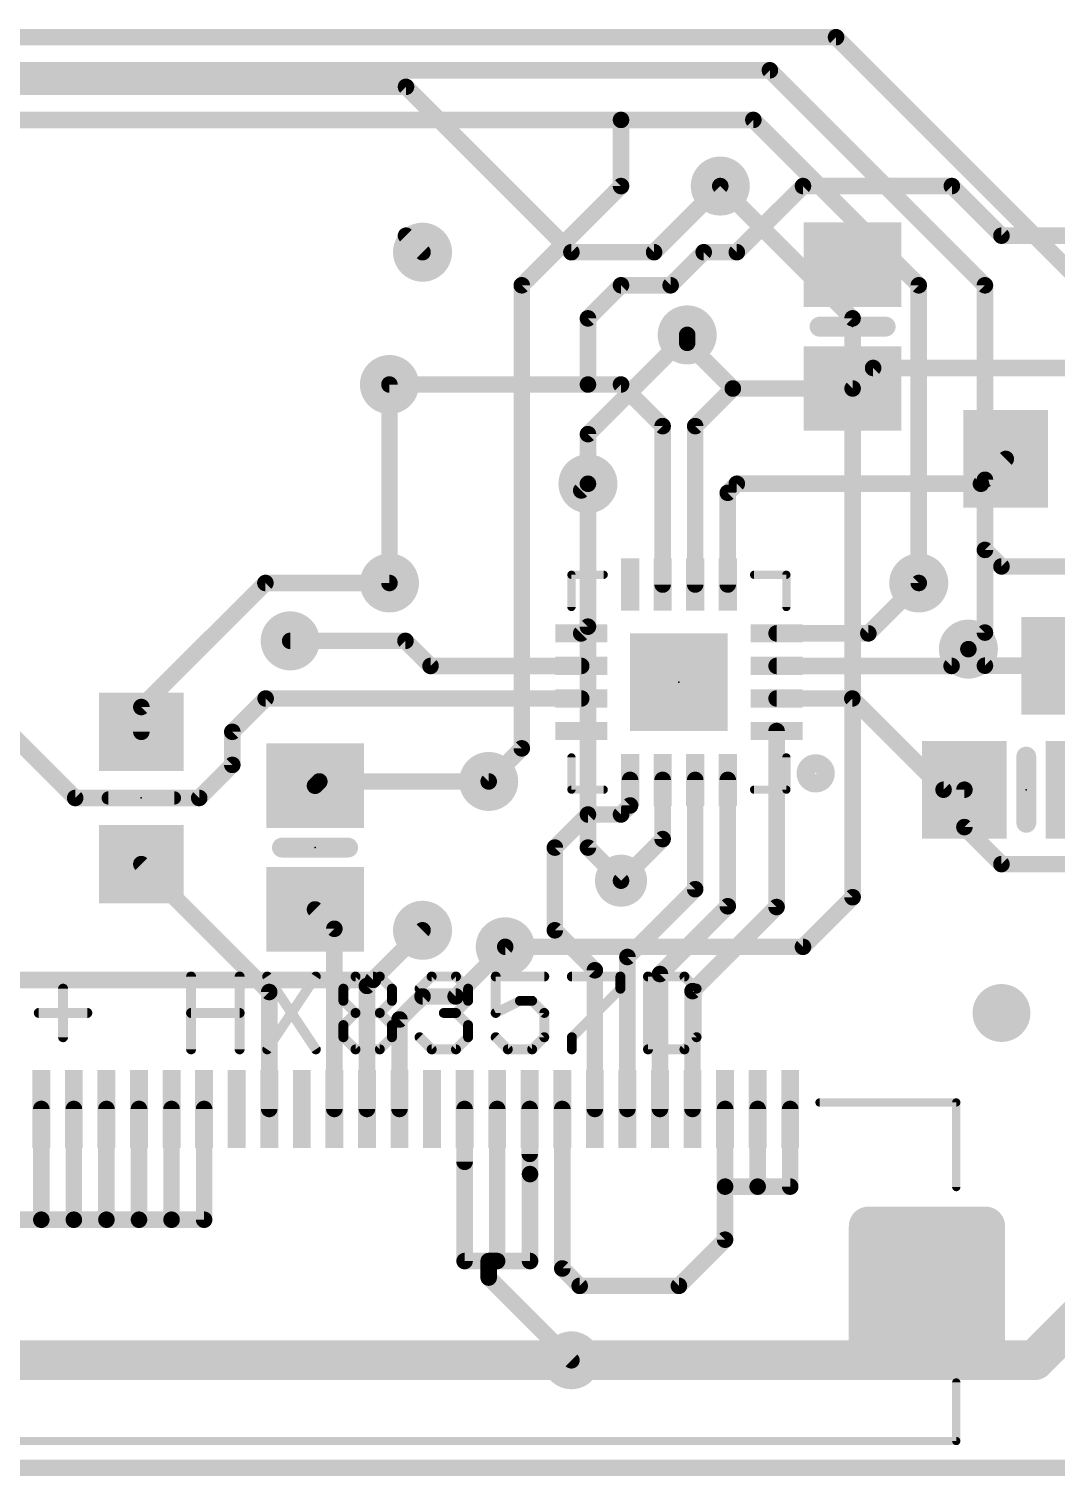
# Model space of a CAD drawing. Extents: x -17 to 57, y -6 to 105.
# Drawn here: x 29.01 to 44.78, y 27.69 to 49.91 of the extents above; entities that cross this region are included whole.
import ezdxf

# ---------------------------------------------------------------- set-up
doc = ezdxf.new("R2010")
doc.units = 0
for name, color, linetype in [('1', 12, 'CONTINUOUS'), ('16', 132, 'CONTINUOUS'), ('18', 110, 'CONTINUOUS'), ('21', 40, 'CONTINUOUS'), ('23', 53, 'CONTINUOUS')]:
    doc.layers.add(name, color=color, linetype=linetype)

# ---------------------------------------------------------------- blocks, each defined once
blk = doc.blocks.new('RECT')
blk.add_solid([(-0.5, -0.5), (0.5, -0.5), (-0.5, 0.5), (0.5, 0.5)])
blk = doc.blocks.new('RECT384000X384000R25')
at = {"const_width": 0.3}
blk.add_lwpolyline([(1.05, -0.9), (1.05, 0.9, 0.4142), (0.9, 1.05), (-0.9, 1.05, 0.4142), (-1.05, 0.9), (-1.05, -0.9, 0.4142), (-0.9, -1.05), (0.9, -1.05, 0.4142)], format="xyb", close=True, dxfattribs=at)
blk.add_solid([(-0.9254, -0.9254), (0.9254, -0.9254), (-0.9254, 0.9254), (0.9254, 0.9254)])
blk = doc.blocks.new('ROUNDV')
at = {"const_width": 0.5}
blk.add_lwpolyline([(0, -0.25, 1), (0, 0.25, 1), (0, -0.25)], format="xyb", dxfattribs=at)

msp = doc.modelspace()

# ---------------------------------------------------------------- linework, layer by layer
at = {"layer": '1', "const_width": 0.254}
for points in [[(26.924, 49.022), (34.798, 49.022)], [(34.798, 49.022), (37.338, 46.482)], [(38.608, 46.482), (39.624, 47.498)], [(40.894, 47.498), (39.878, 46.482)], [(43.18, 47.498), (40.894, 47.498)], [(43.942, 46.736), (43.18, 47.498)], [(34.798, 46.736), (35.052, 46.482)], [(46.228, 46.736), (43.942, 46.736)], [(37.338, 46.482), (38.608, 46.482)], [(39.37, 46.482), (38.862, 45.974)], [(39.878, 46.482), (39.37, 46.482)], [(38.1, 45.974), (37.592, 45.466)], [(38.862, 45.974), (38.1, 45.974)], [(37.592, 45.466), (37.592, 44.45)], [(39.116, 45.212), (39.116, 45.09)], [(39.116, 45.09), (39.817, 44.389)], [(41.971, 44.704), (41.656, 44.389)], [(45.466, 44.704), (41.971, 44.704)], [(34.544, 44.45), (37.592, 44.45)], [(37.592, 44.45), (38.1, 44.45)], [(38.1, 44.45), (38.739, 43.811)], [(39.239, 43.811), (39.817, 44.389)], [(41.656, 44.389), (39.817, 44.389)], [(38.739, 41.378), (38.739, 43.811)], [(39.239, 41.378), (39.239, 43.811)], [(43.627, 42.926), (44.008, 43.307)], [(43.688, 42.987), (44.008, 43.307)], [(37.489, 42.823), (37.592, 42.926)], [(37.592, 40.731), (37.592, 42.926)], [(39.739, 42.787), (39.878, 42.926)], [(39.739, 41.378), (39.739, 42.787)], [(39.878, 42.926), (43.627, 42.926)], [(43.688, 41.91), (43.688, 42.987)], [(25.781, 42.037), (29.718, 38.1)], [(43.688, 41.91), (43.942, 41.656)], [(43.942, 41.656), (45.974, 41.656)], [(32.639, 41.402), (30.734, 39.497)], [(32.639, 41.402), (34.544, 41.402)], [(41.898, 40.628), (42.672, 41.402)], [(37.489, 40.628), (37.592, 40.731)], [(40.489, 40.628), (41.898, 40.628)], [(34.79, 40.513), (33.02, 40.513)], [(35.175, 40.128), (34.79, 40.513)], [(43.176, 40.128), (43.434, 40.386)], [(43.688, 40.132), (43.434, 40.386)], [(37.489, 40.128), (35.175, 40.128)], [(40.489, 40.128), (43.176, 40.128)], [(44.897, 40.132), (43.688, 40.132)], [(30.734, 39.497), (30.734, 39.116)], [(32.643, 39.628), (32.131, 39.116)], [(37.489, 39.628), (32.643, 39.628)], [(40.489, 39.628), (41.652, 39.628)], [(41.652, 39.628), (43.053, 38.227)], [(32.131, 39.116), (32.131, 38.608)], [(40.489, 39.128), (40.489, 36.425)], [(32.131, 38.608), (31.623, 38.1)], [(33.401, 38.288), (33.467, 38.354)], [(33.467, 38.354), (36.068, 38.354)], [(38.239, 38.378), (38.239, 37.985)], [(38.739, 38.378), (38.739, 37.469)], [(39.239, 38.378), (39.239, 36.699)], [(39.739, 38.378), (39.739, 36.437)], [(29.718, 38.1), (31.623, 38.1)], [(43.053, 38.227), (43.373, 38.227)], [(43.373, 38.227), (43.373, 37.653)], [(38.239, 37.985), (38.1, 37.846)], [(37.084, 37.338), (37.592, 37.846)], [(37.592, 37.846), (38.1, 37.846)], [(38.739, 37.469), (38.1, 36.83)], [(43.942, 37.084), (43.373, 37.653)], [(37.084, 36.068), (37.084, 37.338)], [(32.698, 35.12), (30.734, 37.084)], [(47.244, 37.084), (43.942, 37.084)], [(38.198, 35.658), (39.239, 36.699)], [(33.698, 36.091), (33.401, 36.388)], [(38.698, 35.396), (39.739, 36.437)], [(39.198, 35.134), (40.489, 36.425)], [(33.698, 33.324), (33.698, 36.091)], [(34.198, 35.214), (35.052, 36.068)], [(37.698, 35.454), (37.084, 36.068)], [(35.56, 35.052), (36.322, 35.814)], [(38.198, 33.324), (38.198, 35.658)], [(37.698, 33.324), (37.698, 35.454)], [(34.198, 33.324), (34.198, 35.214)], [(38.698, 33.324), (38.698, 35.396)], [(32.698, 35.12), (32.698, 33.324)], [(34.698, 34.698), (35.052, 35.052)], [(35.052, 35.052), (35.56, 35.052)], [(39.198, 33.324), (39.198, 35.134)], [(34.698, 33.324), (34.698, 34.698)], [(29.198, 33.324), (29.198, 31.623)], [(29.698, 33.324), (29.698, 31.623)], [(30.198, 33.324), (30.198, 31.623)], [(30.698, 33.324), (30.698, 31.623)], [(31.198, 33.324), (31.198, 31.623)], [(31.698, 33.324), (31.698, 31.623)], [(35.698, 33.324), (35.698, 32.512)], [(35.698, 33.324), (35.698, 30.988)], [(36.198, 33.324), (36.198, 30.988)], [(36.698, 33.324), (36.698, 32.634)], [(36.703, 32.324), (36.698, 33.324)], [(37.198, 33.324), (37.198, 30.874)], [(39.698, 33.324), (39.698, 32.131)], [(40.198, 33.324), (40.198, 32.131)], [(40.698, 33.324), (40.698, 32.131)], [(36.703, 30.988), (36.703, 32.324)], [(39.698, 32.131), (39.698, 31.316)], [(40.198, 32.131), (39.698, 32.131)], [(40.698, 32.131), (40.198, 32.131)], [(29.198, 31.623), (28.698, 31.623)], [(29.698, 31.623), (29.198, 31.623)], [(30.198, 31.623), (29.698, 31.623)], [(30.698, 31.623), (30.198, 31.623)], [(31.198, 31.623), (30.698, 31.623)], [(31.698, 31.623), (31.198, 31.623)], [(39.698, 31.316), (38.989, 30.607)], [(35.698, 30.988), (36.068, 30.988)], [(36.068, 30.988), (36.198, 30.988)], [(36.068, 30.734), (36.068, 30.988)], [(36.198, 30.988), (36.703, 30.988)], [(37.198, 30.874), (37.465, 30.607)], [(37.338, 29.464), (36.068, 30.734)], [(37.465, 30.607), (38.989, 30.607)], [(21.336, 27.813), (47.498, 27.813)]]:
    msp.add_lwpolyline(points, dxfattribs=at)
at = {"layer": '1', "const_width": 0.127}
for points in [[(34.8429, 49.0669, 1), (34.7531, 48.9771)], [(34.798, 48.9585, 1), (34.798, 49.0855)], [(39.6689, 47.4531, 1), (39.5791, 47.5429)], [(40.894, 47.5615, 1), (40.894, 47.4345)], [(40.9389, 47.4531, 1), (40.8491, 47.5429)], [(43.2249, 47.5429, 1), (43.1351, 47.4531)], [(43.18, 47.4345, 1), (43.18, 47.5615)], [(34.8429, 46.7809, 1), (34.7531, 46.6911)], [(43.942, 46.7995, 1), (43.942, 46.6725)], [(43.8971, 46.6911, 1), (43.9869, 46.7809)], [(35.0071, 46.4371, 1), (35.0969, 46.5269)], [(37.338, 46.5455, 1), (37.338, 46.4185)], [(37.2931, 46.4371, 1), (37.3829, 46.5269)], [(38.5631, 46.5269, 1), (38.6529, 46.4371)], [(38.608, 46.4185, 1), (38.608, 46.5455)], [(39.37, 46.5455, 1), (39.37, 46.4185)], [(39.4149, 46.4371, 1), (39.3251, 46.5269)], [(39.8331, 46.5269, 1), (39.9229, 46.4371)], [(39.878, 46.4185, 1), (39.878, 46.5455)], [(38.1, 46.0375, 1), (38.1, 45.9105)], [(38.1449, 45.9291, 1), (38.0551, 46.0189)], [(38.8171, 46.0189, 1), (38.9069, 45.9291)], [(38.862, 45.9105, 1), (38.862, 46.0375)], [(37.6555, 45.466, 1), (37.5285, 45.466)], [(37.5471, 45.5109, 1), (37.6369, 45.4211)], [(39.1795, 45.212, 1), (39.0525, 45.212)], [(39.1609, 45.1349, 1), (39.0711, 45.0451)], [(39.0525, 45.09, 1), (39.1795, 45.09)], [(41.971, 44.7675, 1), (41.971, 44.6405)], [(42.0159, 44.6591, 1), (41.9261, 44.7489)], [(34.544, 44.5135, 1), (34.544, 44.3865)], [(37.592, 44.5135, 1), (37.592, 44.3865)], [(37.5285, 44.45, 1), (37.6555, 44.45)], [(37.592, 44.3865, 1), (37.592, 44.5135)], [(38.1449, 44.4949, 1), (38.0551, 44.4051)], [(38.1, 44.3865, 1), (38.1, 44.5135)], [(39.817, 44.4525, 1), (39.817, 44.3255)], [(39.8619, 44.3441, 1), (39.7721, 44.4339)], [(39.7721, 44.3441, 1), (39.8619, 44.4339)], [(41.6111, 44.4339, 1), (41.7009, 44.3441)], [(41.656, 44.3255, 1), (41.656, 44.4525)], [(38.8025, 43.811, 1), (38.6755, 43.811)], [(38.6941, 43.7661, 1), (38.7839, 43.8559)], [(39.3025, 43.811, 1), (39.1755, 43.811)], [(39.1941, 43.8559, 1), (39.2839, 43.7661)], [(44.0529, 43.2621, 1), (43.9631, 43.3519)], [(44.0529, 43.2621, 1), (43.9631, 43.3519)], [(37.4441, 42.8679, 1), (37.5339, 42.7781)], [(37.6555, 42.926, 1), (37.5285, 42.926)], [(37.6369, 42.8811, 1), (37.5471, 42.9709)], [(39.8025, 42.787, 1), (39.6755, 42.787)], [(39.6941, 42.8319, 1), (39.7839, 42.7421)], [(39.878, 42.9895, 1), (39.878, 42.8625)], [(39.9229, 42.8811, 1), (39.8331, 42.9709)], [(43.5821, 42.9709, 1), (43.6719, 42.8811)], [(43.7515, 42.987, 1), (43.6245, 42.987)], [(43.6431, 43.0319, 1), (43.7329, 42.9421)], [(43.627, 42.8625, 1), (43.627, 42.9895)], [(43.7329, 41.9549, 1), (43.6431, 41.8651)], [(43.6245, 41.91, 1), (43.7515, 41.91)], [(43.942, 41.7195, 1), (43.942, 41.5925)], [(43.8971, 41.6111, 1), (43.9869, 41.7009)], [(32.639, 41.4655, 1), (32.639, 41.3385)], [(32.6839, 41.3571, 1), (32.5941, 41.4469)], [(34.544, 41.3385, 1), (34.544, 41.4655)], [(38.6755, 41.378, 1), (38.8025, 41.378)], [(39.1755, 41.378, 1), (39.3025, 41.378)], [(39.6755, 41.378, 1), (39.8025, 41.378)], [(42.7169, 41.3571, 1), (42.6271, 41.4469)], [(37.4441, 40.6729, 1), (37.5339, 40.5831)], [(37.5285, 40.731, 1), (37.6555, 40.731)], [(37.6369, 40.6861, 1), (37.5471, 40.7759)], [(40.489, 40.6915, 1), (40.489, 40.5645)], [(41.8531, 40.6729, 1), (41.9429, 40.5831)], [(41.898, 40.5645, 1), (41.898, 40.6915)], [(33.02, 40.5765, 1), (33.02, 40.4495)], [(34.8349, 40.5579, 1), (34.7451, 40.4681)], [(34.79, 40.4495, 1), (34.79, 40.5765)], [(43.4789, 40.4309, 1), (43.3891, 40.3411)], [(43.4789, 40.3411, 1), (43.3891, 40.4309)], [(35.175, 40.1915, 1), (35.175, 40.0645)], [(35.1301, 40.0831, 1), (35.2199, 40.1729)], [(37.489, 40.0645, 1), (37.489, 40.1915)], [(40.489, 40.1915, 1), (40.489, 40.0645)], [(43.1311, 40.1729, 1), (43.2209, 40.0831)], [(43.176, 40.0645, 1), (43.176, 40.1915)], [(43.688, 40.1955, 1), (43.688, 40.0685)], [(43.6431, 40.0871, 1), (43.7329, 40.1769)], [(30.7975, 39.497, 1), (30.6705, 39.497)], [(30.6891, 39.5419, 1), (30.7789, 39.4521)], [(32.643, 39.6915, 1), (32.643, 39.5645)], [(32.6879, 39.5831, 1), (32.5981, 39.6729)], [(37.489, 39.5645, 1), (37.489, 39.6915)], [(40.489, 39.6915, 1), (40.489, 39.5645)], [(41.6969, 39.6729, 1), (41.6071, 39.5831)], [(41.652, 39.5645, 1), (41.652, 39.6915)], [(30.6705, 39.116, 1), (30.7975, 39.116)], [(32.1945, 39.116, 1), (32.0675, 39.116)], [(32.0861, 39.1609, 1), (32.1759, 39.0711)], [(40.5525, 39.128, 1), (40.4255, 39.128)], [(32.1759, 38.5631, 1), (32.0861, 38.6529)], [(32.0675, 38.608, 1), (32.1945, 38.608)], [(33.467, 38.4175, 1), (33.467, 38.2905)], [(33.5119, 38.3091, 1), (33.4221, 38.3989)], [(36.068, 38.2905, 1), (36.068, 38.4175)], [(38.3025, 38.378, 1), (38.1755, 38.378)], [(38.8025, 38.378, 1), (38.6755, 38.378)], [(39.3025, 38.378, 1), (39.1755, 38.378)], [(39.8025, 38.378, 1), (39.6755, 38.378)], [(33.3561, 38.3329, 1), (33.4459, 38.2431)], [(43.053, 38.2905, 1), (43.053, 38.1635)], [(43.0081, 38.1821, 1), (43.0979, 38.2719)], [(43.4365, 38.227, 1), (43.3095, 38.227)], [(43.373, 38.1635, 1), (43.373, 38.2905)], [(29.718, 38.1635, 1), (29.718, 38.0365)], [(29.6731, 38.0551, 1), (29.7629, 38.1449)], [(31.5781, 38.1449, 1), (31.6679, 38.0551)], [(31.623, 38.0365, 1), (31.623, 38.1635)], [(38.1755, 37.985, 1), (38.3025, 37.985)], [(38.2839, 37.9401, 1), (38.1941, 38.0299)], [(37.592, 37.9095, 1), (37.592, 37.7825)], [(37.6369, 37.8011, 1), (37.5471, 37.8909)], [(38.0551, 37.8909, 1), (38.1449, 37.8011)], [(38.1, 37.7825, 1), (38.1, 37.9095)], [(38.7839, 37.4241, 1), (38.6941, 37.5139)], [(43.4179, 37.6979, 1), (43.3281, 37.6081)], [(43.3095, 37.653, 1), (43.4365, 37.653)], [(37.1475, 37.338, 1), (37.0205, 37.338)], [(37.0391, 37.3829, 1), (37.1289, 37.2931)], [(38.6755, 37.469, 1), (38.8025, 37.469)], [(30.7789, 37.1289, 1), (30.6891, 37.0391)], [(43.942, 37.1475, 1), (43.942, 37.0205)], [(43.8971, 37.0391, 1), (43.9869, 37.1289)], [(38.0551, 36.8749, 1), (38.1449, 36.7851)], [(39.1755, 36.699, 1), (39.3025, 36.699)], [(39.2839, 36.6541, 1), (39.1941, 36.7439)], [(33.4459, 36.4329, 1), (33.3561, 36.3431)], [(39.6755, 36.437, 1), (39.8025, 36.437)], [(39.7839, 36.3921, 1), (39.6941, 36.4819)], [(40.4255, 36.425, 1), (40.5525, 36.425)], [(40.5339, 36.3801, 1), (40.4441, 36.4699)], [(33.7615, 36.091, 1), (33.6345, 36.091)], [(33.6531, 36.0461, 1), (33.7429, 36.1359)], [(35.0969, 36.0231, 1), (35.0071, 36.1129)], [(37.1289, 36.1129, 1), (37.0391, 36.0231)], [(37.0205, 36.068, 1), (37.1475, 36.068)], [(36.3669, 35.7691, 1), (36.2771, 35.8589)], [(38.2615, 35.658, 1), (38.1345, 35.658)], [(37.7615, 35.454, 1), (37.6345, 35.454)], [(37.6531, 35.4091, 1), (37.7429, 35.4989)], [(38.1531, 35.7029, 1), (38.2429, 35.6131)], [(34.2615, 35.214, 1), (34.1345, 35.214)], [(38.7615, 35.396, 1), (38.6345, 35.396)], [(38.6531, 35.4409, 1), (38.7429, 35.3511)], [(32.7615, 35.12, 1), (32.6345, 35.12)], [(32.6531, 35.0751, 1), (32.7429, 35.1649)], [(34.1531, 35.2589, 1), (34.2429, 35.1691)], [(35.052, 35.1155, 1), (35.052, 34.9885)], [(35.0969, 35.0071, 1), (35.0071, 35.0969)], [(35.5151, 35.0969, 1), (35.6049, 35.0071)], [(35.56, 34.9885, 1), (35.56, 35.1155)], [(39.2615, 35.134, 1), (39.1345, 35.134)], [(39.1531, 35.1789, 1), (39.2429, 35.0891)], [(34.7615, 34.698, 1), (34.6345, 34.698)], [(34.6531, 34.7429, 1), (34.7429, 34.6531)], [(29.2615, 33.324, 1), (29.1345, 33.324)], [(29.7615, 33.324, 1), (29.6345, 33.324)], [(30.2615, 33.324, 1), (30.1345, 33.324)], [(30.7615, 33.324, 1), (30.6345, 33.324)], [(31.2615, 33.324, 1), (31.1345, 33.324)], [(31.7615, 33.324, 1), (31.6345, 33.324)], [(32.6345, 33.324, 1), (32.7615, 33.324)], [(33.6345, 33.324, 1), (33.7615, 33.324)], [(34.1345, 33.324, 1), (34.2615, 33.324)], [(34.6345, 33.324, 1), (34.7615, 33.324)], [(35.7615, 33.324, 1), (35.6345, 33.324)], [(35.7615, 33.324, 1), (35.6345, 33.324)], [(36.2615, 33.324, 1), (36.1345, 33.324)], [(36.7615, 33.324, 1), (36.6345, 33.324)], [(36.7615, 33.3243, 1), (36.6345, 33.3237)], [(37.2615, 33.324, 1), (37.1345, 33.324)], [(37.6345, 33.324, 1), (37.7615, 33.324)], [(38.1345, 33.324, 1), (38.2615, 33.324)], [(38.6345, 33.324, 1), (38.7615, 33.324)], [(39.1345, 33.324, 1), (39.2615, 33.324)], [(39.7615, 33.324, 1), (39.6345, 33.324)], [(40.2615, 33.324, 1), (40.1345, 33.324)], [(40.7615, 33.324, 1), (40.6345, 33.324)], [(36.6345, 32.634, 1), (36.7615, 32.634)], [(35.6345, 32.512, 1), (35.7615, 32.512)], [(36.7665, 32.324, 1), (36.6395, 32.324)], [(36.6395, 32.3237, 1), (36.7665, 32.3243)], [(39.7615, 32.131, 1), (39.6345, 32.131)], [(39.698, 32.1945, 1), (39.698, 32.0675)], [(40.198, 32.1945, 1), (40.198, 32.0675)], [(40.198, 32.0675, 1), (40.198, 32.1945)], [(40.698, 32.0675, 1), (40.698, 32.1945)], [(39.6345, 32.131, 1), (39.7615, 32.131)], [(40.1345, 32.131, 1), (40.2615, 32.131)], [(40.6345, 32.131, 1), (40.7615, 32.131)], [(29.198, 31.6865, 1), (29.198, 31.5595)], [(29.1345, 31.623, 1), (29.2615, 31.623)], [(29.198, 31.5595, 1), (29.198, 31.6865)], [(29.698, 31.6865, 1), (29.698, 31.5595)], [(29.6345, 31.623, 1), (29.7615, 31.623)], [(29.698, 31.5595, 1), (29.698, 31.6865)], [(30.198, 31.6865, 1), (30.198, 31.5595)], [(30.1345, 31.623, 1), (30.2615, 31.623)], [(30.198, 31.5595, 1), (30.198, 31.6865)], [(30.698, 31.6865, 1), (30.698, 31.5595)], [(30.6345, 31.623, 1), (30.7615, 31.623)], [(30.698, 31.5595, 1), (30.698, 31.6865)], [(31.198, 31.6865, 1), (31.198, 31.5595)], [(31.1345, 31.623, 1), (31.2615, 31.623)], [(31.198, 31.5595, 1), (31.198, 31.6865)], [(31.6345, 31.623, 1), (31.7615, 31.623)], [(31.698, 31.5595, 1), (31.698, 31.6865)], [(39.6345, 31.316, 1), (39.7615, 31.316)], [(39.7429, 31.2711, 1), (39.6531, 31.3609)], [(35.698, 31.0515, 1), (35.698, 30.9245)], [(36.068, 31.0515, 1), (36.068, 30.9245)], [(36.1315, 30.988, 1), (36.0045, 30.988)], [(36.068, 30.9245, 1), (36.068, 31.0515)], [(36.198, 31.0515, 1), (36.198, 30.9245)], [(36.198, 30.9245, 1), (36.198, 31.0515)], [(36.703, 30.9245, 1), (36.703, 31.0515)], [(35.6345, 30.988, 1), (35.7615, 30.988)], [(36.1345, 30.988, 1), (36.2615, 30.988)], [(36.6395, 30.988, 1), (36.7665, 30.988)], [(37.2429, 30.9189, 1), (37.1531, 30.8291)], [(37.1345, 30.874, 1), (37.2615, 30.874)], [(36.1129, 30.7789, 1), (36.0231, 30.6891)], [(36.0045, 30.734, 1), (36.1315, 30.734)], [(37.465, 30.6705, 1), (37.465, 30.5435)], [(37.4201, 30.5621, 1), (37.5099, 30.6519)], [(38.9441, 30.6519, 1), (39.0339, 30.5621)], [(38.989, 30.5435, 1), (38.989, 30.6705)], [(37.2931, 29.4191, 1), (37.3829, 29.5089)]]:
    msp.add_lwpolyline(points, format="xyb", dxfattribs=at)
at = {"layer": '16'}
for points, const_width in [([(41.402, 49.784), (11.938, 49.784)], 0.254), ([(45.974, 45.212), (41.402, 49.784)], 0.254), ([(40.386, 49.276), (10.922, 49.276)], 0.254), ([(43.688, 45.974), (40.386, 49.276)], 0.254), ([(38.1, 48.514), (10.16, 48.514)], 0.254), ([(40.132, 48.514), (38.1, 48.514)], 0.254), ([(38.1, 48.514), (38.1, 47.498)], 0.254), ([(42.672, 45.974), (40.132, 48.514)], 0.254), ([(36.576, 45.974), (38.1, 47.498)], 0.254), ([(41.656, 45.466), (39.624, 47.498)], 0.254), ([(36.576, 38.862), (36.576, 45.974)], 0.254), ([(42.672, 41.402), (42.672, 45.974)], 0.254), ([(43.688, 40.64), (43.688, 45.974)], 0.254), ([(41.656, 36.576), (41.656, 45.466)], 0.254), ([(37.592, 43.688), (39.116, 45.212)], 0.254), ([(34.544, 41.402), (34.544, 44.45)], 0.254), ([(37.592, 42.926), (37.592, 43.688)], 0.254), ([(37.592, 37.338), (37.592, 42.926)], 0.254), ([(43.434, 40.386), (43.688, 40.64)], 0.254), ([(36.068, 38.354), (36.576, 38.862)], 0.254), ([(38.1, 36.83), (37.592, 37.338)], 0.254), ([(40.894, 35.814), (41.656, 36.576)], 0.254), ([(34.29, 35.306), (35.052, 36.068)], 0.254), ([(36.322, 35.814), (40.894, 35.814)], 0.254), ([(12.192, 35.306), (34.29, 35.306)], 0.254), ([(47.117, 32.131), (44.45, 29.464)], 0.6096), ([(21.082, 29.464), (37.338, 29.464)], 0.6096), ([(44.45, 29.464), (37.338, 29.464)], 0.6096)]:
    msp.add_lwpolyline(points, dxfattribs=dict(at, const_width=const_width))
for points, const_width in [([(41.4469, 49.8289, 1), (41.3571, 49.7391)], 0.127), ([(41.402, 49.7205, 1), (41.402, 49.8475)], 0.127), ([(40.4309, 49.3209, 1), (40.3411, 49.2311)], 0.127), ([(40.386, 49.2125, 1), (40.386, 49.3395)], 0.127), ([(38.1, 48.5775, 1), (38.1, 48.4505)], 0.127), ([(38.1635, 48.514, 1), (38.0365, 48.514)], 0.127), ([(38.1, 48.4505, 1), (38.1, 48.5775)], 0.127), ([(40.1769, 48.5589, 1), (40.0871, 48.4691)], 0.127), ([(40.132, 48.4505, 1), (40.132, 48.5775)], 0.127), ([(38.1449, 47.4531, 1), (38.0551, 47.5429)], 0.127), ([(39.6689, 47.5429, 1), (39.5791, 47.4531)], 0.127), ([(38.0365, 47.498, 1), (38.1635, 47.498)], 0.127), ([(36.6395, 45.974, 1), (36.5125, 45.974)], 0.127), ([(36.5311, 46.0189, 1), (36.6209, 45.9291)], 0.127), ([(42.7355, 45.974, 1), (42.6085, 45.974)], 0.127), ([(42.6271, 45.9291, 1), (42.7169, 46.0189)], 0.127), ([(43.7515, 45.974, 1), (43.6245, 45.974)], 0.127), ([(43.6431, 45.9291, 1), (43.7329, 46.0189)], 0.127), ([(41.7195, 45.466, 1), (41.5925, 45.466)], 0.127), ([(41.6111, 45.4211, 1), (41.7009, 45.5109)], 0.127), ([(39.1609, 45.1671, 1), (39.0711, 45.2569)], 0.127), ([(34.6075, 44.45, 1), (34.4805, 44.45)], 0.127), ([(37.6555, 43.688, 1), (37.5285, 43.688)], 0.127), ([(37.5471, 43.7329, 1), (37.6369, 43.6431)], 0.127), ([(37.6555, 42.926, 1), (37.5285, 42.926)], 0.127), ([(37.5285, 42.926, 1), (37.6555, 42.926)], 0.127), ([(34.4805, 41.402, 1), (34.6075, 41.402)], 0.127), ([(42.6085, 41.402, 1), (42.7355, 41.402)], 0.127), ([(43.6245, 40.64, 1), (43.7515, 40.64)], 0.127), ([(43.7329, 40.5951, 1), (43.6431, 40.6849)], 0.127), ([(43.3891, 40.4309, 1), (43.4789, 40.3411)], 0.127), ([(36.5125, 38.862, 1), (36.6395, 38.862)], 0.127), ([(36.6209, 38.8171, 1), (36.5311, 38.9069)], 0.127), ([(36.0231, 38.3989, 1), (36.1129, 38.3091)], 0.127), ([(37.6369, 37.3829, 1), (37.5471, 37.2931)], 0.127), ([(37.5285, 37.338, 1), (37.6555, 37.338)], 0.127), ([(38.0551, 36.7851, 1), (38.1449, 36.8749)], 0.127), ([(41.7009, 36.5311, 1), (41.6111, 36.6209)], 0.127), ([(41.5925, 36.576, 1), (41.7195, 36.576)], 0.127), ([(35.0969, 36.0231, 1), (35.0071, 36.1129)], 0.127), ([(36.322, 35.8775, 1), (36.322, 35.7505)], 0.127), ([(40.8491, 35.8589, 1), (40.9389, 35.7691)], 0.127), ([(40.894, 35.7505, 1), (40.894, 35.8775)], 0.127), ([(34.2451, 35.3509, 1), (34.3349, 35.2611)], 0.127), ([(34.29, 35.2425, 1), (34.29, 35.3695)], 0.127), ([(37.338, 29.6164, 1), (37.338, 29.3116)], 0.3048), ([(37.338, 29.3116, 1), (37.338, 29.6164)], 0.3048), ([(44.3422, 29.5718, 1), (44.5578, 29.3562)], 0.3048), ([(44.45, 29.3116, 1), (44.45, 29.6164)], 0.3048)]:
    msp.add_lwpolyline(points, format="xyb", dxfattribs=dict(at, const_width=const_width))
at = {"layer": '21'}
for points, const_width in [([(41.148, 45.339), (42.164, 45.339)], 0.3048), ([(37.339, 41.033), (37.339, 41.528)], 0.127), ([(37.339, 41.528), (37.834, 41.528)], 0.127), ([(40.639, 41.528), (40.144, 41.528)], 0.127), ([(40.639, 41.033), (40.639, 41.528)], 0.127), ([(37.339, 38.228), (37.339, 38.723)], 0.127), ([(40.639, 38.228), (40.639, 38.723)], 0.127), ([(44.323, 37.719), (44.323, 38.735)], 0.3048), ([(37.834, 38.228), (37.339, 38.228)], 0.127), ([(40.144, 38.228), (40.639, 38.228)], 0.127), ([(31.242, 38.1), (30.226, 38.1)], 0.2032), ([(33.909, 37.338), (32.893, 37.338)], 0.3048), ([(31.498, 34.2392), (31.498, 35.3578)], 0.1524), ([(32.2437, 35.3578), (32.2437, 34.2392)], 0.1524), ([(32.6674, 35.3578), (33.4131, 34.2392)], 0.1524), ([(33.4131, 35.3578), (32.6674, 34.2392)], 0.1524), ([(33.8368, 35.1713), (34.0232, 35.3578)], 0.1524), ([(34.0232, 35.3578), (34.396, 35.3578)], 0.1524), ([(34.396, 35.3578), (34.5825, 35.1713)], 0.1524), ([(35.0062, 35.1713), (35.1926, 35.3578)], 0.1524), ([(35.1926, 35.3578), (35.5654, 35.3578)], 0.1524), ([(35.5654, 35.3578), (35.7519, 35.1713)], 0.1524), ([(36.9213, 35.3578), (36.1756, 35.3578)], 0.1524), ([(36.1756, 35.3578), (36.1756, 34.7985)], 0.1524), ([(37.345, 35.3578), (38.0907, 35.3578)], 0.1524), ([(38.0907, 35.3578), (38.0907, 35.1713)], 0.1524), ([(38.5144, 35.3578), (38.5144, 34.2392)], 0.1524), ([(39.0736, 35.3578), (38.5144, 35.3578)], 0.1524), ([(39.2601, 35.1713), (39.0736, 35.3578)], 0.1524), ([(29.532, 35.1713), (29.532, 34.4256)], 0.1524), ([(33.8368, 34.9849), (33.8368, 35.1713)], 0.1524), ([(34.5825, 35.1713), (34.5825, 34.9849)], 0.1524), ([(35.7519, 35.1713), (35.7519, 34.9849)], 0.1524), ([(38.0907, 35.1713), (37.345, 34.4256)], 0.1524), ([(39.2601, 34.4256), (39.2601, 35.1713)], 0.1524), ([(34.0232, 34.7985), (33.8368, 34.9849)], 0.1524), ([(34.5825, 34.9849), (34.396, 34.7985)], 0.1524), ([(35.7519, 34.9849), (35.5654, 34.7985)], 0.1524), ([(36.1756, 34.7985), (36.5484, 34.9849)], 0.1524), ([(36.5484, 34.9849), (36.7348, 34.9849)], 0.1524), ([(36.7348, 34.9849), (36.9213, 34.7985)], 0.1524), ([(29.1592, 34.7985), (29.9049, 34.7985)], 0.1524), ([(31.498, 34.7985), (32.2437, 34.7985)], 0.1524), ([(33.8368, 34.6121), (34.0232, 34.7985)], 0.1524), ([(33.8368, 34.4256), (33.8368, 34.6121)], 0.1524), ([(34.0232, 34.7985), (34.396, 34.7985)], 0.1524), ([(34.396, 34.7985), (34.5825, 34.6121)], 0.1524), ([(34.5825, 34.6121), (34.5825, 34.4256)], 0.1524), ([(35.5654, 34.7985), (35.379, 34.7985)], 0.1524), ([(35.5654, 34.7985), (35.7519, 34.6121)], 0.1524), ([(35.7519, 34.6121), (35.7519, 34.4256)], 0.1524), ([(36.9213, 34.7985), (36.9213, 34.4256)], 0.1524), ([(34.0232, 34.2392), (33.8368, 34.4256)], 0.1524), ([(34.5825, 34.4256), (34.396, 34.2392)], 0.1524), ([(35.1926, 34.2392), (35.0062, 34.4256)], 0.1524), ([(35.7519, 34.4256), (35.5654, 34.2392)], 0.1524), ([(36.362, 34.2392), (36.1756, 34.4256)], 0.1524), ([(36.9213, 34.4256), (36.7348, 34.2392)], 0.1524), ([(37.345, 34.4256), (37.345, 34.2392)], 0.1524), ([(39.0736, 34.2392), (39.2601, 34.4256)], 0.1524), ([(34.396, 34.2392), (34.0232, 34.2392)], 0.1524), ([(35.5654, 34.2392), (35.1926, 34.2392)], 0.1524), ([(36.7348, 34.2392), (36.362, 34.2392)], 0.1524), ([(38.5144, 34.2392), (39.0736, 34.2392)], 0.1524), ([(41.148, 33.424), (43.248, 33.424)], 0.127), ([(43.248, 33.424), (43.248, 32.124)], 0.127), ([(43.248, 28.224), (43.248, 29.124)], 0.127), ([(13.648, 28.224), (43.248, 28.224)], 0.127)]:
    msp.add_lwpolyline(points, dxfattribs=dict(at, const_width=const_width))
for points, const_width in [([(41.148, 45.4152, 1), (41.148, 45.2628)], 0.1524), ([(42.164, 45.2628, 1), (42.164, 45.4152)], 0.1524), ([(37.339, 41.5598, 1), (37.339, 41.4962)], 0.0635), ([(37.3708, 41.528, 1), (37.3072, 41.528)], 0.0635), ([(37.834, 41.4962, 1), (37.834, 41.5598)], 0.0635), ([(40.144, 41.5598, 1), (40.144, 41.4962)], 0.0635), ([(40.6708, 41.528, 1), (40.6073, 41.528)], 0.0635), ([(40.639, 41.4962, 1), (40.639, 41.5598)], 0.0635), ([(37.3072, 41.033, 1), (37.3708, 41.033)], 0.0635), ([(40.6073, 41.033, 1), (40.6708, 41.033)], 0.0635), ([(37.3708, 38.723, 1), (37.3072, 38.723)], 0.0635), ([(40.6708, 38.723, 1), (40.6073, 38.723)], 0.0635), ([(41.089, 38.3366, 1), (41.089, 38.6194, 1), (41.089, 38.3366)], 0.3048), ([(44.3992, 38.735, 1), (44.2468, 38.735)], 0.1524), ([(37.339, 38.2598, 1), (37.339, 38.1962)], 0.0635), ([(37.3072, 38.228, 1), (37.3708, 38.228)], 0.0635), ([(37.834, 38.1962, 1), (37.834, 38.2598)], 0.0635), ([(40.144, 38.2598, 1), (40.144, 38.1962)], 0.0635), ([(40.6073, 38.228, 1), (40.6708, 38.228)], 0.0635), ([(40.639, 38.1962, 1), (40.639, 38.2598)], 0.0635), ([(30.226, 38.1508, 1), (30.226, 38.0492)], 0.1016), ([(31.242, 38.0492, 1), (31.242, 38.1508)], 0.1016), ([(44.2468, 37.719, 1), (44.3992, 37.719)], 0.1524), ([(32.893, 37.4142, 1), (32.893, 37.2618)], 0.1524), ([(33.909, 37.2618, 1), (33.909, 37.4142)], 0.1524), ([(31.5361, 35.3578, 1), (31.4599, 35.3578)], 0.0762), ([(32.2818, 35.3578, 1), (32.2056, 35.3578)], 0.0762), ([(32.6991, 35.3789, 1), (32.6357, 35.3366)], 0.0762), ([(33.4448, 35.3366, 1), (33.3814, 35.3789)], 0.0762), ([(34.0232, 35.3959, 1), (34.0232, 35.3197)], 0.0762), ([(34.0501, 35.3308, 1), (33.9962, 35.3847)], 0.0762), ([(34.423, 35.3847, 1), (34.3691, 35.3308)], 0.0762), ([(34.396, 35.3197, 1), (34.396, 35.3959)], 0.0762), ([(35.1926, 35.3959, 1), (35.1926, 35.3197)], 0.0762), ([(35.2195, 35.3308, 1), (35.1656, 35.3847)], 0.0762), ([(35.5924, 35.3847, 1), (35.5385, 35.3308)], 0.0762), ([(35.5654, 35.3197, 1), (35.5654, 35.3959)], 0.0762), ([(36.1756, 35.3959, 1), (36.1756, 35.3197)], 0.0762), ([(36.2137, 35.3578, 1), (36.1375, 35.3578)], 0.0762), ([(36.9213, 35.3197, 1), (36.9213, 35.3959)], 0.0762), ([(37.345, 35.3959, 1), (37.345, 35.3197)], 0.0762), ([(38.1288, 35.3578, 1), (38.0526, 35.3578)], 0.0762), ([(38.0907, 35.3197, 1), (38.0907, 35.3959)], 0.0762), ([(38.5525, 35.3578, 1), (38.4763, 35.3578)], 0.0762), ([(38.5144, 35.3959, 1), (38.5144, 35.3197)], 0.0762), ([(39.1006, 35.3847, 1), (39.0467, 35.3308)], 0.0762), ([(39.0736, 35.3197, 1), (39.0736, 35.3959)], 0.0762), ([(29.5701, 35.1713, 1), (29.4939, 35.1713)], 0.0762), ([(33.8098, 35.1983, 1), (33.8637, 35.1444)], 0.0762), ([(33.8749, 35.1713, 1), (33.7987, 35.1713)], 0.0762), ([(34.6206, 35.1713, 1), (34.5444, 35.1713)], 0.0762), ([(34.5555, 35.1444, 1), (34.6094, 35.1983)], 0.0762), ([(34.9792, 35.1983, 1), (35.0331, 35.1444)], 0.0762), ([(35.79, 35.1713, 1), (35.7138, 35.1713)], 0.0762), ([(35.7249, 35.1444, 1), (35.7788, 35.1983)], 0.0762), ([(38.0526, 35.1713, 1), (38.1288, 35.1713)], 0.0762), ([(38.1176, 35.1444, 1), (38.0637, 35.1983)], 0.0762), ([(39.2982, 35.1713, 1), (39.222, 35.1713)], 0.0762), ([(39.2331, 35.1444, 1), (39.287, 35.1983)], 0.0762), ([(33.8637, 35.0118, 1), (33.8098, 34.958)], 0.0762), ([(33.7987, 34.9849, 1), (33.8749, 34.9849)], 0.0762), ([(34.5444, 34.9849, 1), (34.6206, 34.9849)], 0.0762), ([(34.6094, 34.958, 1), (34.5555, 35.0118)], 0.0762), ([(35.7138, 34.9849, 1), (35.79, 34.9849)], 0.0762), ([(35.7788, 34.958, 1), (35.7249, 35.0118)], 0.0762), ([(36.5484, 35.023, 1), (36.5484, 34.9468)], 0.0762), ([(36.5654, 34.9508, 1), (36.5314, 35.019)], 0.0762), ([(36.7618, 35.0118, 1), (36.7079, 34.958)], 0.0762), ([(36.7348, 34.9468, 1), (36.7348, 35.023)], 0.0762), ([(29.1592, 34.8366, 1), (29.1592, 34.7604)], 0.0762), ([(29.9049, 34.7604, 1), (29.9049, 34.8366)], 0.0762), ([(31.498, 34.8366, 1), (31.498, 34.7604)], 0.0762), ([(32.2437, 34.7604, 1), (32.2437, 34.8366)], 0.0762), ([(33.8098, 34.639, 1), (33.8637, 34.5851)], 0.0762), ([(33.8749, 34.6121, 1), (33.7987, 34.6121)], 0.0762), ([(34.0232, 34.8366, 1), (34.0232, 34.7604)], 0.0762), ([(34.0501, 34.7715, 1), (33.9962, 34.8254)], 0.0762), ([(33.9962, 34.7715, 1), (34.0501, 34.8254)], 0.0762), ([(34.423, 34.8254, 1), (34.3691, 34.7715)], 0.0762), ([(34.3691, 34.8254, 1), (34.423, 34.7715)], 0.0762), ([(34.396, 34.7604, 1), (34.396, 34.8366)], 0.0762), ([(34.6206, 34.6121, 1), (34.5444, 34.6121)], 0.0762), ([(34.5555, 34.5851, 1), (34.6094, 34.639)], 0.0762), ([(35.379, 34.8366, 1), (35.379, 34.7604)], 0.0762), ([(35.5924, 34.8254, 1), (35.5385, 34.7715)], 0.0762), ([(35.5385, 34.8254, 1), (35.5924, 34.7715)], 0.0762), ([(35.5654, 34.7604, 1), (35.5654, 34.8366)], 0.0762), ([(35.79, 34.6121, 1), (35.7138, 34.6121)], 0.0762), ([(35.7249, 34.5851, 1), (35.7788, 34.639)], 0.0762), ([(36.1585, 34.8326, 1), (36.1926, 34.7644)], 0.0762), ([(36.1375, 34.7985, 1), (36.2137, 34.7985)], 0.0762), ([(36.9594, 34.7985, 1), (36.8832, 34.7985)], 0.0762), ([(36.8943, 34.7715, 1), (36.9482, 34.8254)], 0.0762), ([(29.4939, 34.4256, 1), (29.5701, 34.4256)], 0.0762), ([(33.8637, 34.4526, 1), (33.8098, 34.3987)], 0.0762), ([(33.7987, 34.4256, 1), (33.8749, 34.4256)], 0.0762), ([(34.5444, 34.4256, 1), (34.6206, 34.4256)], 0.0762), ([(34.6094, 34.3987, 1), (34.5555, 34.4526)], 0.0762), ([(35.0331, 34.4526, 1), (34.9792, 34.3987)], 0.0762), ([(35.7138, 34.4256, 1), (35.79, 34.4256)], 0.0762), ([(35.7788, 34.3987, 1), (35.7249, 34.4526)], 0.0762), ([(36.2025, 34.4526, 1), (36.1486, 34.3987)], 0.0762), ([(36.8832, 34.4256, 1), (36.9594, 34.4256)], 0.0762), ([(36.9482, 34.3987, 1), (36.8943, 34.4526)], 0.0762), ([(37.318, 34.4526, 1), (37.3719, 34.3987)], 0.0762), ([(37.3831, 34.4256, 1), (37.3069, 34.4256)], 0.0762), ([(39.222, 34.4256, 1), (39.2982, 34.4256)], 0.0762), ([(39.287, 34.3987, 1), (39.2331, 34.4526)], 0.0762), ([(31.4599, 34.2392, 1), (31.5361, 34.2392)], 0.0762), ([(32.2056, 34.2392, 1), (32.2818, 34.2392)], 0.0762), ([(32.6357, 34.2603, 1), (32.6991, 34.2181)], 0.0762), ([(33.3814, 34.2181, 1), (33.4448, 34.2603)], 0.0762), ([(34.0232, 34.2773, 1), (34.0232, 34.2011)], 0.0762), ([(33.9962, 34.2123, 1), (34.0501, 34.2661)], 0.0762), ([(34.3691, 34.2661, 1), (34.423, 34.2123)], 0.0762), ([(34.396, 34.2011, 1), (34.396, 34.2773)], 0.0762), ([(35.1926, 34.2773, 1), (35.1926, 34.2011)], 0.0762), ([(35.1656, 34.2123, 1), (35.2195, 34.2661)], 0.0762), ([(35.5385, 34.2661, 1), (35.5924, 34.2123)], 0.0762), ([(35.5654, 34.2011, 1), (35.5654, 34.2773)], 0.0762), ([(36.362, 34.2773, 1), (36.362, 34.2011)], 0.0762), ([(36.335, 34.2123, 1), (36.3889, 34.2661)], 0.0762), ([(36.7079, 34.2661, 1), (36.7618, 34.2123)], 0.0762), ([(36.7348, 34.2011, 1), (36.7348, 34.2773)], 0.0762), ([(37.3069, 34.2392, 1), (37.3831, 34.2392)], 0.0762), ([(38.5144, 34.2773, 1), (38.5144, 34.2011)], 0.0762), ([(38.4763, 34.2392, 1), (38.5525, 34.2392)], 0.0762), ([(39.0467, 34.2661, 1), (39.1006, 34.2123)], 0.0762), ([(39.0736, 34.2011, 1), (39.0736, 34.2773)], 0.0762), ([(41.148, 33.4558, 1), (41.148, 33.3922)], 0.0635), ([(43.2798, 33.424, 1), (43.2163, 33.424)], 0.0635), ([(43.248, 33.3922, 1), (43.248, 33.4558)], 0.0635), ([(43.2163, 32.124, 1), (43.2798, 32.124)], 0.0635), ([(43.2798, 29.124, 1), (43.2163, 29.124)], 0.0635), ([(43.2163, 28.224, 1), (43.2798, 28.224)], 0.0635), ([(43.248, 28.1923, 1), (43.248, 28.2557)], 0.0635)]:
    msp.add_lwpolyline(points, format="xyb", dxfattribs=dict(at, const_width=const_width))
at = {"layer": '23'}
for p in [(41.656, 45.339), (38.989, 39.878), (30.734, 38.1), (44.323, 38.227), (33.401, 37.338)]:
    msp.add_point(p, dxfattribs=at)

# ---------------------------------------------------------------- block references
at = {"layer": '1'}
for p, xscale, yscale, rotation in [((41.656, 46.289), 1.3, 1.5, 90), ((41.656, 44.389), 1.3, 1.5, 90), ((38.239, 41.378), 0.8, 0.28, 270), ((38.739, 41.378), 0.8, 0.28, 270), ((39.239, 41.378), 0.8, 0.28, 270), ((39.739, 41.378), 0.8, 0.28, 270), ((40.489, 40.628), 0.8, 0.28, 180), ((44.897, 40.132), 1.3, 1.5, 180), ((38.989, 39.878), 1.5, 1.5, 180), ((40.489, 40.128), 0.8, 0.28, 180), ((30.734, 39.116), 1.2, 1.3, 270), ((40.489, 39.628), 0.8, 0.28, 180), ((40.489, 39.128), 0.8, 0.28, 180), ((33.401, 38.288), 1.3, 1.5, 270), ((43.373, 38.227), 1.3, 1.5, 180), ((45.273, 38.227), 1.3, 1.5, 180), ((38.239, 38.378), 0.8, 0.28, 90), ((38.739, 38.378), 0.8, 0.28, 90), ((39.239, 38.378), 0.8, 0.28, 90), ((39.739, 38.378), 0.8, 0.28, 90), ((30.734, 37.084), 1.2, 1.3, 270), ((33.401, 36.388), 1.3, 1.5, 270)]:
    msp.add_blockref('RECT', p, dxfattribs=dict(at, xscale=xscale, yscale=yscale, rotation=rotation))
for p, xscale, yscale in [((44.008, 43.307), 1.3, 1.5), ((37.489, 40.628), 0.8, 0.28), ((37.489, 40.128), 0.8, 0.28), ((37.489, 39.628), 0.8, 0.28), ((37.489, 39.128), 0.8, 0.28), ((29.198, 33.324), 0.275, 1.2), ((29.698, 33.324), 0.275, 1.2), ((30.198, 33.324), 0.275, 1.2), ((30.698, 33.324), 0.275, 1.2), ((31.198, 33.324), 0.275, 1.2), ((31.698, 33.324), 0.275, 1.2), ((32.198, 33.324), 0.275, 1.2), ((32.698, 33.324), 0.275, 1.2), ((33.198, 33.324), 0.275, 1.2), ((33.698, 33.324), 0.275, 1.2), ((34.198, 33.324), 0.275, 1.2), ((34.698, 33.324), 0.275, 1.2), ((35.198, 33.324), 0.275, 1.2), ((35.698, 33.324), 0.275, 1.2), ((36.198, 33.324), 0.275, 1.2), ((36.698, 33.324), 0.275, 1.2), ((37.198, 33.324), 0.275, 1.2), ((37.698, 33.324), 0.275, 1.2), ((38.198, 33.324), 0.275, 1.2), ((38.698, 33.324), 0.275, 1.2), ((39.198, 33.324), 0.275, 1.2), ((39.698, 33.324), 0.275, 1.2), ((40.198, 33.324), 0.275, 1.2), ((40.698, 33.324), 0.275, 1.2)]:
    msp.add_blockref('RECT', p, dxfattribs=dict(at, xscale=xscale, yscale=yscale))
msp.add_blockref('RECT384000X384000R25', (42.798, 30.624), dxfattribs=at)
at = {"layer": '18'}
for p, xscale, yscale in [((39.624, 47.498), 0.9064, 0.9064), ((39.624, 47.498), 0.9064, 0.9064), ((35.052, 46.482), 0.9064, 0.9064), ((35.052, 46.482), 0.9064, 0.9064), ((39.116, 45.212), 0.9064, 0.9064), ((39.116, 45.212), 0.9064, 0.9064), ((34.544, 44.45), 0.9064, 0.9064), ((34.544, 44.45), 0.9064, 0.9064), ((37.592, 42.926), 0.9064, 0.9064), ((37.592, 42.926), 0.9064, 0.9064), ((34.544, 41.402), 0.9064, 0.9064), ((34.544, 41.402), 0.9064, 0.9064), ((42.672, 41.402), 0.9064, 0.9064), ((42.672, 41.402), 0.9064, 0.9064), ((33.02, 40.513), 0.9064, 0.9064), ((33.02, 40.513), 0.9064, 0.9064), ((43.434, 40.386), 0.9064, 0.9064), ((43.434, 40.386), 0.9064, 0.9064), ((36.068, 38.354), 0.9064, 0.9064), ((36.068, 38.354), 0.9064, 0.9064), ((38.1, 36.83), 0.8001, 0.8001), ((38.1, 36.83), 0.8001, 0.8001), ((35.052, 36.068), 0.9064, 0.9064), ((35.052, 36.068), 0.9064, 0.9064), ((36.322, 35.814), 0.9064, 0.9064), ((36.322, 35.814), 0.9064, 0.9064), ((43.942, 34.798), 0.889, 0.889), ((43.942, 34.798), 0.889, 0.889), ((37.338, 29.464), 0.889, 0.889), ((37.338, 29.464), 0.889, 0.889)]:
    msp.add_blockref('ROUNDV', p, dxfattribs=dict(at, xscale=xscale, yscale=yscale))

doc.saveas('drawing.dxf')
